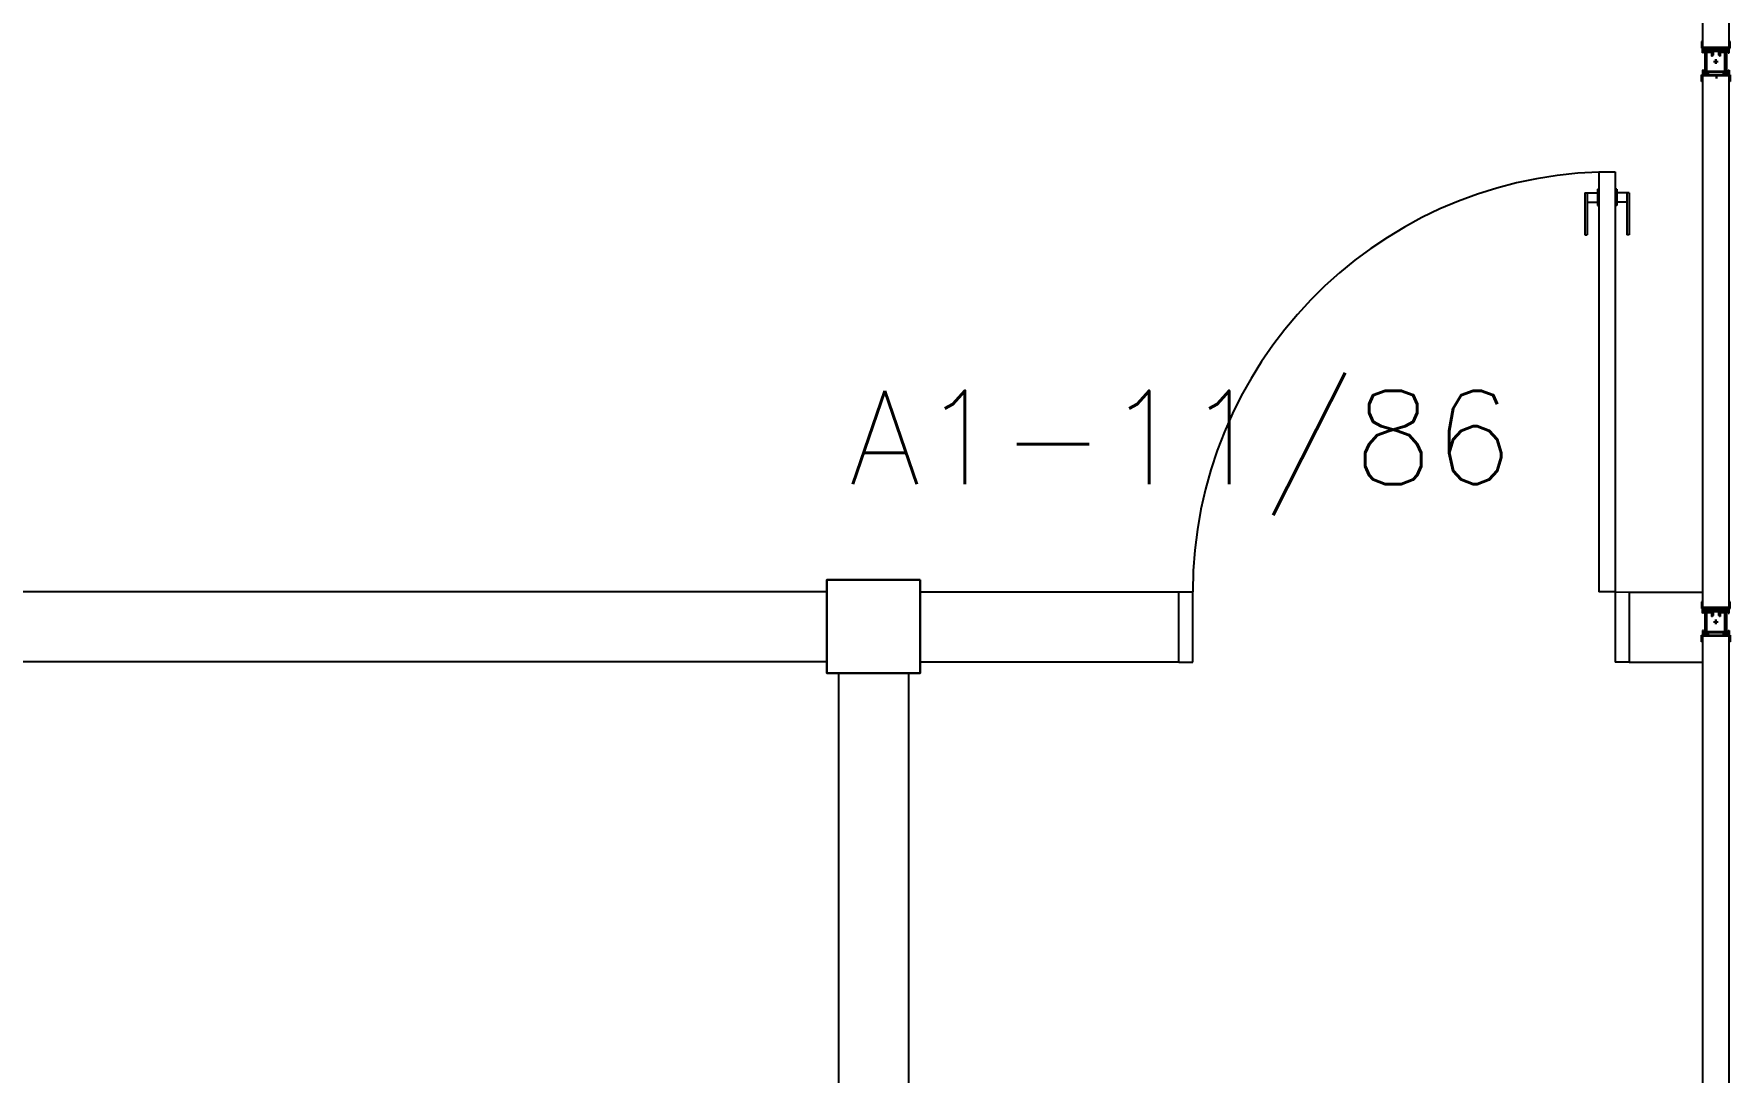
# Model space of a CAD drawing. Header units: millimetres. Extents: x 2280 to 2568, y 1267 to 1403.
# Drawn here: x 2289.334 to 2292.967, y 1351.324 to 1353.548 of the extents above; entities that cross this region are included whole.
import ezdxf

# ---------------------------------------------------------------- set-up
doc = ezdxf.new("R2010")
doc.units = ezdxf.units.MM
doc.linetypes.add('HIDDEN', pattern=[0.375, 0.25, -0.125])
for name, color, linetype in [('1', 1, 'Continuous'), ('2', 2, 'Continuous'), ('ALVENARIA', 2, 'Continuous'), ('DIV', 2, 'Continuous'), ('ENDEREÇO NOVO', 2, 'Continuous'), ('ESTRUT', 2, 'Continuous'), ('PROJ', 1, 'HIDDEN')]:
    doc.layers.add(name, color=color, linetype=linetype)
doc.styles.add('UNB-100', font='simplex.shx', dxfattribs={"height": 0.2})

msp = doc.modelspace()

# ---------------------------------------------------------------- linework, layer by layer
at = {"layer": '1'}
msp.add_arc((2292.7162, 1352.3524, -3.2), 0.9, 91.9102, 180, dxfattribs=at)
at = {"layer": '2'}
for p, q in [((2292.6862, 1353.2524, -3.2), (2292.6862, 1352.3524, -3.2)), ((2292.6862, 1353.2524, -3.2), (2292.7212, 1353.2524, -3.2)), ((2292.7212, 1353.2524, -3.2), (2292.7212, 1352.3524, -3.2)), ((2292.6562, 1353.2074, -3.2), (2292.6562, 1353.1174, -3.2)), ((2292.6562, 1353.2074, -3.2), (2292.6832, 1353.2074, -3.2)), ((2292.6612, 1353.2074, -3.2), (2292.6612, 1353.1174, -3.2)), ((2292.6832, 1353.2149, -3.2), (2292.6862, 1353.2149, -3.2)), ((2292.6832, 1353.2149, -3.2), (2292.6832, 1353.1799, -3.2)), ((2292.7242, 1353.2149, -3.2), (2292.7212, 1353.2149, -3.2)), ((2292.7242, 1353.2149, -3.2), (2292.7242, 1353.1799, -3.2)), ((2292.7512, 1353.2074, -3.2), (2292.7242, 1353.2074, -3.2)), ((2292.7462, 1353.2074, -3.2), (2292.7462, 1353.1174, -3.2)), ((2292.7512, 1353.2074, -3.2), (2292.7512, 1353.1174, -3.2)), ((2292.6612, 1353.1874, -3.2), (2292.6832, 1353.1874, -3.2)), ((2292.6832, 1353.1799, -3.2), (2292.6862, 1353.1799, -3.2)), ((2292.7242, 1353.1799, -3.2), (2292.7212, 1353.1799, -3.2)), ((2292.7462, 1353.1874, -3.2), (2292.7242, 1353.1874, -3.2)), ((2292.6562, 1353.1174, -3.2), (2292.6612, 1353.1174, -3.2)), ((2292.7512, 1353.1174, -3.2), (2292.7462, 1353.1174, -3.2)), ((2291.0322, 1352.1784), (2291.0322, 1352.3784)), ((2291.0322, 1352.3784), (2291.2322, 1352.3784)), ((2291.2322, 1352.3784), (2291.0322, 1352.3784)), ((2291.0322, 1352.3784), (2291.0322, 1352.1784)), ((2291.2322, 1352.3784), (2291.2322, 1352.1784)), ((2291.2322, 1352.1784), (2291.2322, 1352.3784)), ((2289.3743, 1352.3534), (2291.0322, 1352.3534)), ((2291.7941, 1352.3522, -3.2), (2291.2322, 1352.3522)), ((2291.7862, 1352.2022, -3.2), (2291.7862, 1352.3522, -3.2)), ((2291.8162, 1352.3522, -3.2), (2291.7862, 1352.3522, -3.2)), ((2291.8162, 1352.2024, -3.2), (2291.8162, 1352.3524, -3.2)), ((2292.7212, 1352.3524, -3.2), (2292.6862, 1352.3524, -3.2)), ((2292.7512, 1352.3522, -3.2), (2292.9081, 1352.3522, 1.35)), ((2289.3743, 1352.2034), (2291.0322, 1352.2034)), ((2291.2322, 1352.1784), (2291.0322, 1352.1784)), ((2291.0322, 1352.1784), (2291.2322, 1352.1784)), ((2291.0572, 1352.1784), (2291.2072, 1352.1784)), ((2291.0572, 1352.1784), (2291.0572, 1347.3381)), ((2291.7862, 1352.2022, -3.2), (2291.2322, 1352.2022)), ((2291.7862, 1352.2022, -3.2), (2291.8162, 1352.2024, -3.2)), ((2292.7512, 1352.2024, -3.2), (2292.9081, 1352.2024, 1.35))]:
    msp.add_line(p, q, dxfattribs=at)
at = {"layer": 'ALVENARIA'}
for p, q in [((2282.2322, 1352.3534), (2291.0322, 1352.3534)), ((2282.2322, 1352.2034), (2291.0322, 1352.2034))]:
    msp.add_line(p, q, dxfattribs=at)
at = {"layer": 'DIV'}
for p, q in [((2292.9081, 1354.6579, 1.35), (2292.9081, 1353.5189, 1.35)), ((2292.9651, 1353.5189, 1.35), (2292.9651, 1354.6579, 1.35)), ((2292.9081, 1353.5313, 1.35), (2292.9061, 1353.5313, 1.35)), ((2292.9061, 1353.5313, 1.35), (2292.9061, 1353.5169, 1.35)), ((2292.9081, 1353.5189, 1.35), (2292.9081, 1353.5313, 1.35)), ((2292.9671, 1353.5313, 1.35), (2292.9651, 1353.5313, 1.35)), ((2292.9651, 1353.5313, 1.35), (2292.9651, 1353.5189, 1.35)), ((2292.9671, 1353.5169, 1.35), (2292.9671, 1353.5313, 1.35)), ((2292.9061, 1353.5169, 1.35), (2292.9181, 1353.5169, 1.35)), ((2292.9651, 1353.5189, 1.35), (2292.9081, 1353.5189, 1.35)), ((2292.9081, 1353.5189, 1.35), (2292.9651, 1353.5189, 1.35)), ((2292.9181, 1353.5169), (2292.9081, 1353.5169)), ((2292.9081, 1353.5069), (2292.9081, 1353.5169)), ((2292.9181, 1353.5169), (2292.9081, 1353.5169)), ((2292.9081, 1353.5069), (2292.9081, 1353.5169)), ((2292.9101, 1353.5069), (2292.9081, 1353.5069)), ((2292.9101, 1353.5069), (2292.9081, 1353.5069)), ((2292.9131, 1353.5149), (2292.9101, 1353.5149)), ((2292.9101, 1353.5149), (2292.9101, 1353.5069)), ((2292.9131, 1353.5149), (2292.9101, 1353.5149)), ((2292.9101, 1353.5149), (2292.9101, 1353.5069)), ((2292.9131, 1353.5149), (2292.9131, 1353.4619)), ((2292.9131, 1353.5099), (2292.9131, 1353.5149)), ((2292.9131, 1353.5149), (2292.9131, 1353.4619)), ((2292.9131, 1353.5099), (2292.9131, 1353.5149)), ((2292.9291, 1353.5099), (2292.9131, 1353.5099)), ((2292.9291, 1353.5099), (2292.9131, 1353.5099)), ((2292.9151, 1353.5149), (2292.9151, 1353.5119)), ((2292.9181, 1353.5149), (2292.9151, 1353.5149)), ((2292.9151, 1353.5149), (2292.9151, 1353.5119)), ((2292.9181, 1353.5149), (2292.9151, 1353.5149)), ((2292.9581, 1353.5119), (2292.9151, 1353.5119)), ((2292.9581, 1353.5119), (2292.9151, 1353.5119)), ((2292.9151, 1353.4669), (2292.9151, 1353.5099)), ((2292.9151, 1353.4669), (2292.9151, 1353.5099)), ((2292.9271, 1353.5079), (2292.9171, 1353.5079)), ((2292.9171, 1353.4669), (2292.9171, 1353.5079)), ((2292.9271, 1353.5079), (2292.9171, 1353.5079)), ((2292.9171, 1353.4669), (2292.9171, 1353.5079)), ((2292.9181, 1353.5169, 1.35), (2292.9181, 1353.5119, 1.35)), ((2292.9181, 1353.5169), (2292.9181, 1353.5149)), ((2292.9181, 1353.5169), (2292.9181, 1353.5149)), ((2292.9181, 1353.5119, 1.35), (2292.9201, 1353.5119, 1.35)), ((2292.9201, 1353.5119, 1.35), (2292.9201, 1353.5169, 1.35)), ((2292.9201, 1353.5169, 1.35), (2292.9531, 1353.5169, 1.35)), ((2292.9271, 1353.5079), (2292.9271, 1353.4999)), ((2292.9271, 1353.5079), (2292.9271, 1353.4999)), ((2292.9291, 1353.4999), (2292.9271, 1353.4999)), ((2292.9291, 1353.4999), (2292.9271, 1353.4999)), ((2292.9291, 1353.5099), (2292.9291, 1353.4999)), ((2292.9291, 1353.5099), (2292.9291, 1353.4999)), ((2292.9311, 1353.5019), (2292.9291, 1353.5019)), ((2292.9311, 1353.5019), (2292.9291, 1353.5019)), ((2292.9311, 1353.5099), (2292.9311, 1353.5019)), ((2292.9421, 1353.5099), (2292.9311, 1353.5099)), ((2292.9311, 1353.5099), (2292.9311, 1353.5019)), ((2292.9421, 1353.5099), (2292.9311, 1353.5099)), ((2292.9315, 1353.4884), (2292.9417, 1353.4884)), ((2292.9315, 1353.4884), (2292.9417, 1353.4884)), ((2292.9315, 1353.4884), (2292.9417, 1353.4884)), ((2292.9316, 1353.4884), (2292.9415, 1353.4884)), ((2292.9316, 1353.4884), (2292.9415, 1353.4884)), ((2292.9366, 1353.4833), (2292.9366, 1353.4935)), ((2292.9366, 1353.4935), (2292.9366, 1353.4833)), ((2292.9366, 1353.4833), (2292.9366, 1353.4935)), ((2292.9366, 1353.4834), (2292.9366, 1353.4933)), ((2292.9366, 1353.4834), (2292.9366, 1353.4933)), ((2292.9421, 1353.5099), (2292.9421, 1353.5019)), ((2292.9421, 1353.5099), (2292.9421, 1353.5019)), ((2292.9441, 1353.5019), (2292.9421, 1353.5019)), ((2292.9441, 1353.5019), (2292.9421, 1353.5019)), ((2292.9441, 1353.5099), (2292.9441, 1353.4999)), ((2292.9601, 1353.5099), (2292.9441, 1353.5099)), ((2292.9441, 1353.5099), (2292.9441, 1353.4999)), ((2292.9601, 1353.5099), (2292.9441, 1353.5099)), ((2292.9461, 1353.4999), (2292.9441, 1353.4999)), ((2292.9461, 1353.4999), (2292.9441, 1353.4999)), ((2292.9461, 1353.5079), (2292.9461, 1353.4999)), ((2292.9561, 1353.5079), (2292.9461, 1353.5079)), ((2292.9461, 1353.5079), (2292.9461, 1353.4999)), ((2292.9561, 1353.5079), (2292.9461, 1353.5079)), ((2292.9531, 1353.5169, 1.35), (2292.9531, 1353.5119, 1.35)), ((2292.9531, 1353.5119, 1.35), (2292.9551, 1353.5119, 1.35)), ((2292.9551, 1353.5119, 1.35), (2292.9551, 1353.5169, 1.35)), ((2292.9551, 1353.5169, 1.35), (2292.9671, 1353.5169, 1.35)), ((2292.9551, 1353.5149), (2292.9551, 1353.5169)), ((2292.9551, 1353.5169), (2292.9651, 1353.5169)), ((2292.9551, 1353.5149), (2292.9551, 1353.5169)), ((2292.9551, 1353.5169), (2292.9651, 1353.5169)), ((2292.9551, 1353.5149), (2292.9581, 1353.5149)), ((2292.9551, 1353.5149), (2292.9581, 1353.5149)), ((2292.9561, 1353.4669), (2292.9561, 1353.5079)), ((2292.9561, 1353.4669), (2292.9561, 1353.5079)), ((2292.9581, 1353.5149), (2292.9581, 1353.5119)), ((2292.9581, 1353.5149), (2292.9581, 1353.5119)), ((2292.9581, 1353.4669), (2292.9581, 1353.5099)), ((2292.9581, 1353.4669), (2292.9581, 1353.5099)), ((2292.9601, 1353.4619), (2292.9601, 1353.5149)), ((2292.9601, 1353.5149), (2292.9631, 1353.5149)), ((2292.9601, 1353.5099), (2292.9601, 1353.5149)), ((2292.9601, 1353.4619), (2292.9601, 1353.5149)), ((2292.9601, 1353.5149), (2292.9631, 1353.5149)), ((2292.9601, 1353.5099), (2292.9601, 1353.5149)), ((2292.9631, 1353.5069), (2292.9631, 1353.5149)), ((2292.9631, 1353.5069), (2292.9631, 1353.5149)), ((2292.9631, 1353.5069), (2292.9651, 1353.5069)), ((2292.9631, 1353.5069), (2292.9651, 1353.5069)), ((2292.9651, 1353.5069), (2292.9651, 1353.5169)), ((2292.9651, 1353.5069), (2292.9651, 1353.5169)), ((2292.9061, 1353.4455, 1.35), (2292.9061, 1353.4599, 1.35)), ((2292.9061, 1353.4599, 1.35), (2292.9181, 1353.4599, 1.35)), ((2292.9061, 1353.4455, 1.35), (2292.9061, 1353.4599, 1.35)), ((2292.9061, 1353.4599, 1.35), (2292.9181, 1353.4599, 1.35)), ((2292.9081, 1353.4699), (2292.9081, 1353.4599)), ((2292.9101, 1353.4699), (2292.9081, 1353.4699)), ((2292.9081, 1353.4699), (2292.9081, 1353.4599)), ((2292.9101, 1353.4699), (2292.9081, 1353.4699)), ((2292.9181, 1353.4599), (2292.9081, 1353.4599)), ((2292.9181, 1353.4599), (2292.9081, 1353.4599)), ((2292.9651, 1353.4579, 1.35), (2292.9081, 1353.4579, 1.35)), ((2292.9081, 1353.4579, 1.35), (2292.9081, 1353.4455, 1.35)), ((2292.9651, 1353.4579, 1.35), (2292.9081, 1353.4579, 1.35)), ((2292.9651, 1353.4579, 1.35), (2292.9081, 1353.4579, 1.35)), ((2292.9081, 1353.4579, 1.35), (2292.9081, 1353.4455, 1.35)), ((2292.9651, 1353.4579, 1.35), (2292.9081, 1353.4579, 1.35)), ((2292.9081, 1353.4579, 1.35), (2292.9081, 1352.3189, 1.35)), ((2292.9101, 1353.4699), (2292.9101, 1353.4619)), ((2292.9101, 1353.4699), (2292.9101, 1353.4619)), ((2292.9131, 1353.4619), (2292.9101, 1353.4619)), ((2292.9131, 1353.4619), (2292.9101, 1353.4619)), ((2292.9151, 1353.4669), (2292.9131, 1353.4669)), ((2292.9131, 1353.4669), (2292.9131, 1353.4619)), ((2292.9151, 1353.4669), (2292.9131, 1353.4669)), ((2292.9131, 1353.4669), (2292.9131, 1353.4619)), ((2292.9151, 1353.4619), (2292.9151, 1353.4649)), ((2292.9581, 1353.4649), (2292.9151, 1353.4649)), ((2292.9151, 1353.4619), (2292.9151, 1353.4649)), ((2292.9581, 1353.4649), (2292.9151, 1353.4649)), ((2292.9181, 1353.4619), (2292.9151, 1353.4619)), ((2292.9181, 1353.4619), (2292.9151, 1353.4619)), ((2292.9561, 1353.4669), (2292.9171, 1353.4669)), ((2292.9561, 1353.4669), (2292.9171, 1353.4669)), ((2292.9181, 1353.4599, 1.35), (2292.9181, 1353.4649, 1.35)), ((2292.9181, 1353.4649, 1.35), (2292.9201, 1353.4649, 1.35)), ((2292.9181, 1353.4599, 1.35), (2292.9181, 1353.4649, 1.35)), ((2292.9181, 1353.4649, 1.35), (2292.9201, 1353.4649, 1.35)), ((2292.9181, 1353.4599), (2292.9181, 1353.4619)), ((2292.9181, 1353.4599), (2292.9181, 1353.4619)), ((2292.9201, 1353.4649, 1.35), (2292.9201, 1353.4599, 1.35)), ((2292.9201, 1353.4649, 1.35), (2292.9201, 1353.4599, 1.35)), ((2292.9201, 1353.4599, 1.35), (2292.9531, 1353.4599, 1.35)), ((2292.9201, 1353.4599, 1.35), (2292.9531, 1353.4599, 1.35)), ((2292.9531, 1353.4599, 1.35), (2292.9531, 1353.4649, 1.35)), ((2292.9531, 1353.4649, 1.35), (2292.9551, 1353.4649, 1.35)), ((2292.9531, 1353.4599, 1.35), (2292.9531, 1353.4649, 1.35)), ((2292.9531, 1353.4649, 1.35), (2292.9551, 1353.4649, 1.35)), ((2292.9551, 1353.4649, 1.35), (2292.9551, 1353.4599, 1.35)), ((2292.9551, 1353.4649, 1.35), (2292.9551, 1353.4599, 1.35)), ((2292.9551, 1353.4619), (2292.9551, 1353.4599)), ((2292.9551, 1353.4619), (2292.9581, 1353.4619)), ((2292.9551, 1353.4619), (2292.9551, 1353.4599)), ((2292.9551, 1353.4619), (2292.9581, 1353.4619)), ((2292.9551, 1353.4599, 1.35), (2292.9671, 1353.4599, 1.35)), ((2292.9551, 1353.4599), (2292.9651, 1353.4599)), ((2292.9551, 1353.4599, 1.35), (2292.9671, 1353.4599, 1.35)), ((2292.9551, 1353.4599), (2292.9651, 1353.4599)), ((2292.9601, 1353.4669), (2292.9581, 1353.4669)), ((2292.9601, 1353.4669), (2292.9581, 1353.4669)), ((2292.9581, 1353.4619), (2292.9581, 1353.4649)), ((2292.9581, 1353.4619), (2292.9581, 1353.4649)), ((2292.9601, 1353.4669), (2292.9601, 1353.4619)), ((2292.9601, 1353.4669), (2292.9601, 1353.4619)), ((2292.9601, 1353.4619), (2292.9631, 1353.4619)), ((2292.9601, 1353.4619), (2292.9631, 1353.4619)), ((2292.9631, 1353.4699), (2292.9651, 1353.4699)), ((2292.9631, 1353.4619), (2292.9631, 1353.4699)), ((2292.9631, 1353.4699), (2292.9651, 1353.4699)), ((2292.9631, 1353.4619), (2292.9631, 1353.4699)), ((2292.9651, 1353.4699), (2292.9651, 1353.4599)), ((2292.9651, 1353.4699), (2292.9651, 1353.4599)), ((2292.9651, 1353.4455, 1.35), (2292.9651, 1353.4579, 1.35)), ((2292.9651, 1353.4455, 1.35), (2292.9651, 1353.4579, 1.35)), ((2292.9651, 1352.3189, 1.35), (2292.9651, 1353.4579, 1.35)), ((2292.9671, 1353.4599, 1.35), (2292.9671, 1353.4455, 1.35)), ((2292.9671, 1353.4599, 1.35), (2292.9671, 1353.4455, 1.35)), ((2292.9081, 1353.4455, 1.35), (2292.9061, 1353.4455, 1.35)), ((2292.9081, 1353.4455, 1.35), (2292.9061, 1353.4455, 1.35)), ((2292.9671, 1353.4455, 1.35), (2292.9651, 1353.4455, 1.35)), ((2292.9671, 1353.4455, 1.35), (2292.9651, 1353.4455, 1.35)), ((2292.9081, 1352.3313, 1.35), (2292.9061, 1352.3313, 1.35)), ((2292.9061, 1352.3313, 1.35), (2292.9061, 1352.3169, 1.35)), ((2292.9081, 1352.3189, 1.35), (2292.9081, 1352.3313, 1.35)), ((2292.9671, 1352.3313, 1.35), (2292.9651, 1352.3313, 1.35)), ((2292.9651, 1352.3313, 1.35), (2292.9651, 1352.3189, 1.35)), ((2292.9671, 1352.3169, 1.35), (2292.9671, 1352.3313, 1.35)), ((2292.9061, 1352.3169, 1.35), (2292.9181, 1352.3169, 1.35)), ((2292.9651, 1352.3189, 1.35), (2292.9081, 1352.3189, 1.35)), ((2292.9081, 1352.3189, 1.35), (2292.9651, 1352.3189, 1.35)), ((2292.9181, 1352.3169), (2292.9081, 1352.3169)), ((2292.9081, 1352.3069), (2292.9081, 1352.3169)), ((2292.9181, 1352.3169), (2292.9081, 1352.3169)), ((2292.9081, 1352.3069), (2292.9081, 1352.3169)), ((2292.9101, 1352.3069), (2292.9081, 1352.3069)), ((2292.9101, 1352.3069), (2292.9081, 1352.3069)), ((2292.9131, 1352.3149), (2292.9101, 1352.3149)), ((2292.9101, 1352.3149), (2292.9101, 1352.3069)), ((2292.9131, 1352.3149), (2292.9101, 1352.3149)), ((2292.9101, 1352.3149), (2292.9101, 1352.3069)), ((2292.9131, 1352.3149), (2292.9131, 1352.2619)), ((2292.9131, 1352.3099), (2292.9131, 1352.3149)), ((2292.9131, 1352.3149), (2292.9131, 1352.2619)), ((2292.9131, 1352.3099), (2292.9131, 1352.3149)), ((2292.9291, 1352.3099), (2292.9131, 1352.3099)), ((2292.9291, 1352.3099), (2292.9131, 1352.3099)), ((2292.9151, 1352.3149), (2292.9151, 1352.3119)), ((2292.9181, 1352.3149), (2292.9151, 1352.3149)), ((2292.9151, 1352.3149), (2292.9151, 1352.3119)), ((2292.9181, 1352.3149), (2292.9151, 1352.3149)), ((2292.9581, 1352.3119), (2292.9151, 1352.3119)), ((2292.9581, 1352.3119), (2292.9151, 1352.3119)), ((2292.9151, 1352.2669), (2292.9151, 1352.3099)), ((2292.9151, 1352.2669), (2292.9151, 1352.3099)), ((2292.9271, 1352.3079), (2292.9171, 1352.3079)), ((2292.9171, 1352.2669), (2292.9171, 1352.3079)), ((2292.9271, 1352.3079), (2292.9171, 1352.3079)), ((2292.9171, 1352.2669), (2292.9171, 1352.3079)), ((2292.9181, 1352.3169, 1.35), (2292.9181, 1352.3119, 1.35)), ((2292.9181, 1352.3169), (2292.9181, 1352.3149)), ((2292.9181, 1352.3169), (2292.9181, 1352.3149)), ((2292.9181, 1352.3119, 1.35), (2292.9201, 1352.3119, 1.35)), ((2292.9201, 1352.3119, 1.35), (2292.9201, 1352.3169, 1.35)), ((2292.9201, 1352.3169, 1.35), (2292.9531, 1352.3169, 1.35)), ((2292.9271, 1352.3079), (2292.9271, 1352.2999)), ((2292.9271, 1352.3079), (2292.9271, 1352.2999)), ((2292.9291, 1352.2999), (2292.9271, 1352.2999)), ((2292.9291, 1352.2999), (2292.9271, 1352.2999)), ((2292.9291, 1352.3099), (2292.9291, 1352.2999)), ((2292.9291, 1352.3099), (2292.9291, 1352.2999)), ((2292.9311, 1352.3019), (2292.9291, 1352.3019)), ((2292.9311, 1352.3019), (2292.9291, 1352.3019)), ((2292.9311, 1352.3099), (2292.9311, 1352.3019)), ((2292.9421, 1352.3099), (2292.9311, 1352.3099)), ((2292.9311, 1352.3099), (2292.9311, 1352.3019)), ((2292.9421, 1352.3099), (2292.9311, 1352.3099)), ((2292.9315, 1352.2884), (2292.9417, 1352.2884)), ((2292.9315, 1352.2884), (2292.9417, 1352.2884)), ((2292.9315, 1352.2884), (2292.9417, 1352.2884)), ((2292.9316, 1352.2884), (2292.9415, 1352.2884)), ((2292.9316, 1352.2884), (2292.9415, 1352.2884)), ((2292.9366, 1352.2833), (2292.9366, 1352.2935)), ((2292.9366, 1352.2935), (2292.9366, 1352.2833)), ((2292.9366, 1352.2833), (2292.9366, 1352.2935)), ((2292.9366, 1352.2834), (2292.9366, 1352.2933)), ((2292.9366, 1352.2834), (2292.9366, 1352.2933)), ((2292.9421, 1352.3099), (2292.9421, 1352.3019)), ((2292.9421, 1352.3099), (2292.9421, 1352.3019)), ((2292.9441, 1352.3019), (2292.9421, 1352.3019)), ((2292.9441, 1352.3019), (2292.9421, 1352.3019)), ((2292.9441, 1352.3099), (2292.9441, 1352.2999)), ((2292.9601, 1352.3099), (2292.9441, 1352.3099)), ((2292.9441, 1352.3099), (2292.9441, 1352.2999)), ((2292.9601, 1352.3099), (2292.9441, 1352.3099)), ((2292.9461, 1352.2999), (2292.9441, 1352.2999)), ((2292.9461, 1352.2999), (2292.9441, 1352.2999)), ((2292.9461, 1352.3079), (2292.9461, 1352.2999)), ((2292.9561, 1352.3079), (2292.9461, 1352.3079)), ((2292.9461, 1352.3079), (2292.9461, 1352.2999)), ((2292.9561, 1352.3079), (2292.9461, 1352.3079)), ((2292.9531, 1352.3169, 1.35), (2292.9531, 1352.3119, 1.35)), ((2292.9531, 1352.3119, 1.35), (2292.9551, 1352.3119, 1.35)), ((2292.9551, 1352.3119, 1.35), (2292.9551, 1352.3169, 1.35)), ((2292.9551, 1352.3169, 1.35), (2292.9671, 1352.3169, 1.35)), ((2292.9551, 1352.3149), (2292.9551, 1352.3169)), ((2292.9551, 1352.3169), (2292.9651, 1352.3169)), ((2292.9551, 1352.3149), (2292.9551, 1352.3169)), ((2292.9551, 1352.3169), (2292.9651, 1352.3169)), ((2292.9551, 1352.3149), (2292.9581, 1352.3149)), ((2292.9551, 1352.3149), (2292.9581, 1352.3149)), ((2292.9561, 1352.2669), (2292.9561, 1352.3079)), ((2292.9561, 1352.2669), (2292.9561, 1352.3079)), ((2292.9581, 1352.3149), (2292.9581, 1352.3119)), ((2292.9581, 1352.3149), (2292.9581, 1352.3119)), ((2292.9581, 1352.2669), (2292.9581, 1352.3099)), ((2292.9581, 1352.2669), (2292.9581, 1352.3099)), ((2292.9601, 1352.2619), (2292.9601, 1352.3149)), ((2292.9601, 1352.3149), (2292.9631, 1352.3149)), ((2292.9601, 1352.3099), (2292.9601, 1352.3149)), ((2292.9601, 1352.2619), (2292.9601, 1352.3149)), ((2292.9601, 1352.3149), (2292.9631, 1352.3149)), ((2292.9601, 1352.3099), (2292.9601, 1352.3149)), ((2292.9631, 1352.3069), (2292.9631, 1352.3149)), ((2292.9631, 1352.3069), (2292.9631, 1352.3149)), ((2292.9631, 1352.3069), (2292.9651, 1352.3069)), ((2292.9631, 1352.3069), (2292.9651, 1352.3069)), ((2292.9651, 1352.3069), (2292.9651, 1352.3169)), ((2292.9651, 1352.3069), (2292.9651, 1352.3169)), ((2292.9061, 1352.2455, 1.35), (2292.9061, 1352.2599, 1.35)), ((2292.9061, 1352.2599, 1.35), (2292.9181, 1352.2599, 1.35)), ((2292.9061, 1352.2455, 1.35), (2292.9061, 1352.2599, 1.35)), ((2292.9061, 1352.2599, 1.35), (2292.9181, 1352.2599, 1.35)), ((2292.9081, 1352.2699), (2292.9081, 1352.2599)), ((2292.9101, 1352.2699), (2292.9081, 1352.2699)), ((2292.9081, 1352.2699), (2292.9081, 1352.2599)), ((2292.9101, 1352.2699), (2292.9081, 1352.2699)), ((2292.9181, 1352.2599), (2292.9081, 1352.2599)), ((2292.9181, 1352.2599), (2292.9081, 1352.2599)), ((2292.9651, 1352.2579, 1.35), (2292.9081, 1352.2579, 1.35)), ((2292.9081, 1352.2579, 1.35), (2292.9081, 1352.2455, 1.35)), ((2292.9651, 1352.2579, 1.35), (2292.9081, 1352.2579, 1.35)), ((2292.9651, 1352.2579, 1.35), (2292.9081, 1352.2579, 1.35)), ((2292.9081, 1352.2579, 1.35), (2292.9081, 1352.2455, 1.35)), ((2292.9651, 1352.2579, 1.35), (2292.9081, 1352.2579, 1.35)), ((2292.9081, 1352.2579, 1.35), (2292.9081, 1351.1189, 1.35)), ((2292.9101, 1352.2699), (2292.9101, 1352.2619)), ((2292.9101, 1352.2699), (2292.9101, 1352.2619)), ((2292.9131, 1352.2619), (2292.9101, 1352.2619)), ((2292.9131, 1352.2619), (2292.9101, 1352.2619)), ((2292.9151, 1352.2669), (2292.9131, 1352.2669)), ((2292.9131, 1352.2669), (2292.9131, 1352.2619)), ((2292.9151, 1352.2669), (2292.9131, 1352.2669)), ((2292.9131, 1352.2669), (2292.9131, 1352.2619)), ((2292.9151, 1352.2619), (2292.9151, 1352.2649)), ((2292.9581, 1352.2649), (2292.9151, 1352.2649)), ((2292.9151, 1352.2619), (2292.9151, 1352.2649)), ((2292.9581, 1352.2649), (2292.9151, 1352.2649)), ((2292.9181, 1352.2619), (2292.9151, 1352.2619)), ((2292.9181, 1352.2619), (2292.9151, 1352.2619)), ((2292.9561, 1352.2669), (2292.9171, 1352.2669)), ((2292.9561, 1352.2669), (2292.9171, 1352.2669)), ((2292.9181, 1352.2599, 1.35), (2292.9181, 1352.2649, 1.35)), ((2292.9181, 1352.2649, 1.35), (2292.9201, 1352.2649, 1.35)), ((2292.9181, 1352.2599, 1.35), (2292.9181, 1352.2649, 1.35)), ((2292.9181, 1352.2649, 1.35), (2292.9201, 1352.2649, 1.35)), ((2292.9181, 1352.2599), (2292.9181, 1352.2619)), ((2292.9181, 1352.2599), (2292.9181, 1352.2619)), ((2292.9201, 1352.2649, 1.35), (2292.9201, 1352.2599, 1.35)), ((2292.9201, 1352.2649, 1.35), (2292.9201, 1352.2599, 1.35)), ((2292.9201, 1352.2599, 1.35), (2292.9531, 1352.2599, 1.35)), ((2292.9201, 1352.2599, 1.35), (2292.9531, 1352.2599, 1.35)), ((2292.9531, 1352.2599, 1.35), (2292.9531, 1352.2649, 1.35)), ((2292.9531, 1352.2649, 1.35), (2292.9551, 1352.2649, 1.35)), ((2292.9531, 1352.2599, 1.35), (2292.9531, 1352.2649, 1.35)), ((2292.9531, 1352.2649, 1.35), (2292.9551, 1352.2649, 1.35)), ((2292.9551, 1352.2649, 1.35), (2292.9551, 1352.2599, 1.35)), ((2292.9551, 1352.2649, 1.35), (2292.9551, 1352.2599, 1.35)), ((2292.9551, 1352.2619), (2292.9551, 1352.2599)), ((2292.9551, 1352.2619), (2292.9581, 1352.2619)), ((2292.9551, 1352.2619), (2292.9551, 1352.2599)), ((2292.9551, 1352.2619), (2292.9581, 1352.2619)), ((2292.9551, 1352.2599, 1.35), (2292.9671, 1352.2599, 1.35)), ((2292.9551, 1352.2599), (2292.9651, 1352.2599)), ((2292.9551, 1352.2599, 1.35), (2292.9671, 1352.2599, 1.35)), ((2292.9551, 1352.2599), (2292.9651, 1352.2599)), ((2292.9601, 1352.2669), (2292.9581, 1352.2669)), ((2292.9601, 1352.2669), (2292.9581, 1352.2669)), ((2292.9581, 1352.2619), (2292.9581, 1352.2649)), ((2292.9581, 1352.2619), (2292.9581, 1352.2649)), ((2292.9601, 1352.2669), (2292.9601, 1352.2619)), ((2292.9601, 1352.2669), (2292.9601, 1352.2619)), ((2292.9601, 1352.2619), (2292.9631, 1352.2619)), ((2292.9601, 1352.2619), (2292.9631, 1352.2619)), ((2292.9631, 1352.2699), (2292.9651, 1352.2699)), ((2292.9631, 1352.2619), (2292.9631, 1352.2699)), ((2292.9631, 1352.2699), (2292.9651, 1352.2699)), ((2292.9631, 1352.2619), (2292.9631, 1352.2699)), ((2292.9651, 1352.2699), (2292.9651, 1352.2599)), ((2292.9651, 1352.2699), (2292.9651, 1352.2599)), ((2292.9651, 1352.2455, 1.35), (2292.9651, 1352.2579, 1.35)), ((2292.9651, 1352.2455, 1.35), (2292.9651, 1352.2579, 1.35)), ((2292.9651, 1351.1189, 1.35), (2292.9651, 1352.2579, 1.35)), ((2292.9671, 1352.2599, 1.35), (2292.9671, 1352.2455, 1.35)), ((2292.9671, 1352.2599, 1.35), (2292.9671, 1352.2455, 1.35)), ((2292.9081, 1352.2455, 1.35), (2292.9061, 1352.2455, 1.35)), ((2292.9081, 1352.2455, 1.35), (2292.9061, 1352.2455, 1.35)), ((2292.9671, 1352.2455, 1.35), (2292.9651, 1352.2455, 1.35)), ((2292.9671, 1352.2455, 1.35), (2292.9651, 1352.2455, 1.35)), ((2291.2072, 1352.1784), (2291.2072, 1346.3784))]:
    msp.add_line(p, q, dxfattribs=at)
at = {"layer": 'DIV', "color": 1}
msp.add_line((2292.9401, 1353.4539, 1.35), (2292.9361, 1353.4539, 1.35), dxfattribs=at)
at = {"layer": 'ESTRUT'}
msp.add_lwpolyline([(2291.2322, 1352.3784), (2291.0322, 1352.3784), (2291.0322, 1352.1784), (2291.2322, 1352.1784)], close=True, dxfattribs=at)
at = {"layer": 'PROJ', "ltscale": 10}
msp.add_line((2292.7212, 1352.3524, -3.2), (2292.7212, 1352.2024, -3.2), dxfattribs=at)
at = {"layer": 'PROJ'}
for p, q in [((2292.7212, 1352.3524, -3.2), (2292.7512, 1352.3522, -3.2)), ((2292.7512, 1352.3522, -3.2), (2292.7512, 1352.2024, -3.2)), ((2292.7512, 1352.2024, -3.2), (2292.7212, 1352.2024, -3.2))]:
    msp.add_line(p, q, dxfattribs=at)

# ---------------------------------------------------------------- texts
at = {"layer": 'ENDEREÇO NOVO', "style": 'UNB-100'}
msp.add_text('A1-11/86', height=0.2, dxfattribs=at).set_placement((2291.0798, 1352.5836))

doc.saveas('drawing.dxf')
